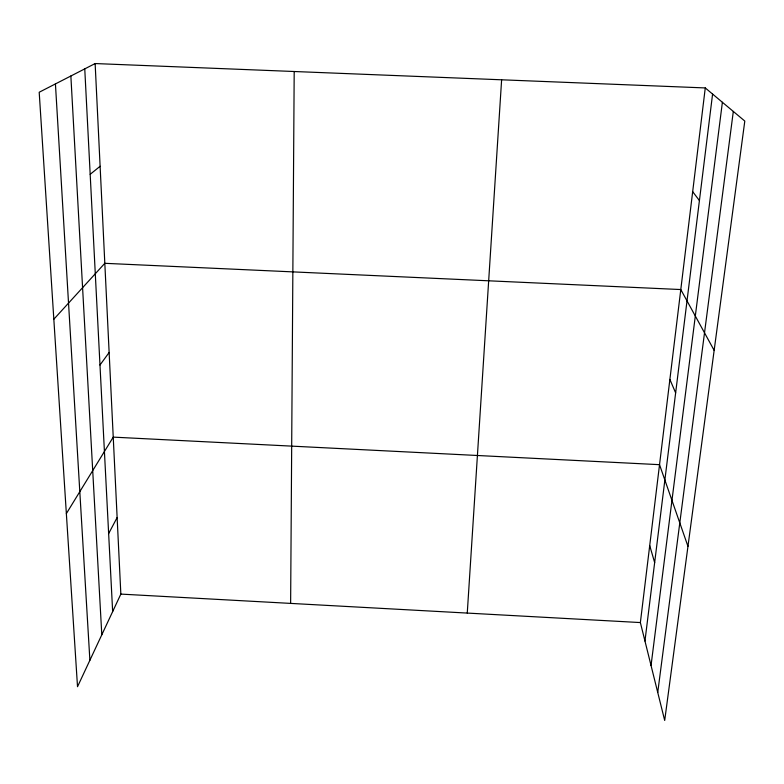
<?xml version="1.0" encoding="UTF-8"?>
<svg xmlns="http://www.w3.org/2000/svg" width="784" height="784" viewBox="0 0 784 784"><rect width="100%" height="100%" fill="white"/><g stroke="black" fill="none" stroke-linecap="round" stroke-linejoin="round"><path stroke-width="1.18" d="M290.629 603.396L294.196 71.511M467.264 613.078L501.623 79.801M705.267 87.935L744.8 121.059L664.695 720.447L640.371 622.565L705.267 87.935L95.138 63.553L39.2 92.247L77.518 686.706L120.844 594.096L95.138 63.553M644.958 641.028L712.587 94.07M651.043 665.528L722.387 102.283M657.737 692.468L733.314 111.436M108.643 533.59L117.13 517.558M66.356 513.608L113.239 437.129L659.53 464.677L687.96 546.33M99.98 365.021L109.133 352.496M53.831 319.225L104.811 263.316L680.796 289.551L714.155 350.389M90.18 174.313L100.117 166.277M120.844 594.096L640.371 622.565M692.674 191.659L699.416 200.557M669.879 379.436L675.641 392.882M649.711 545.605L654.66 562.598M55.429 83.927L89.886 660.265M70.864 75.999L101.802 634.785M84.76 68.874L112.651 611.589"/></g></svg>
